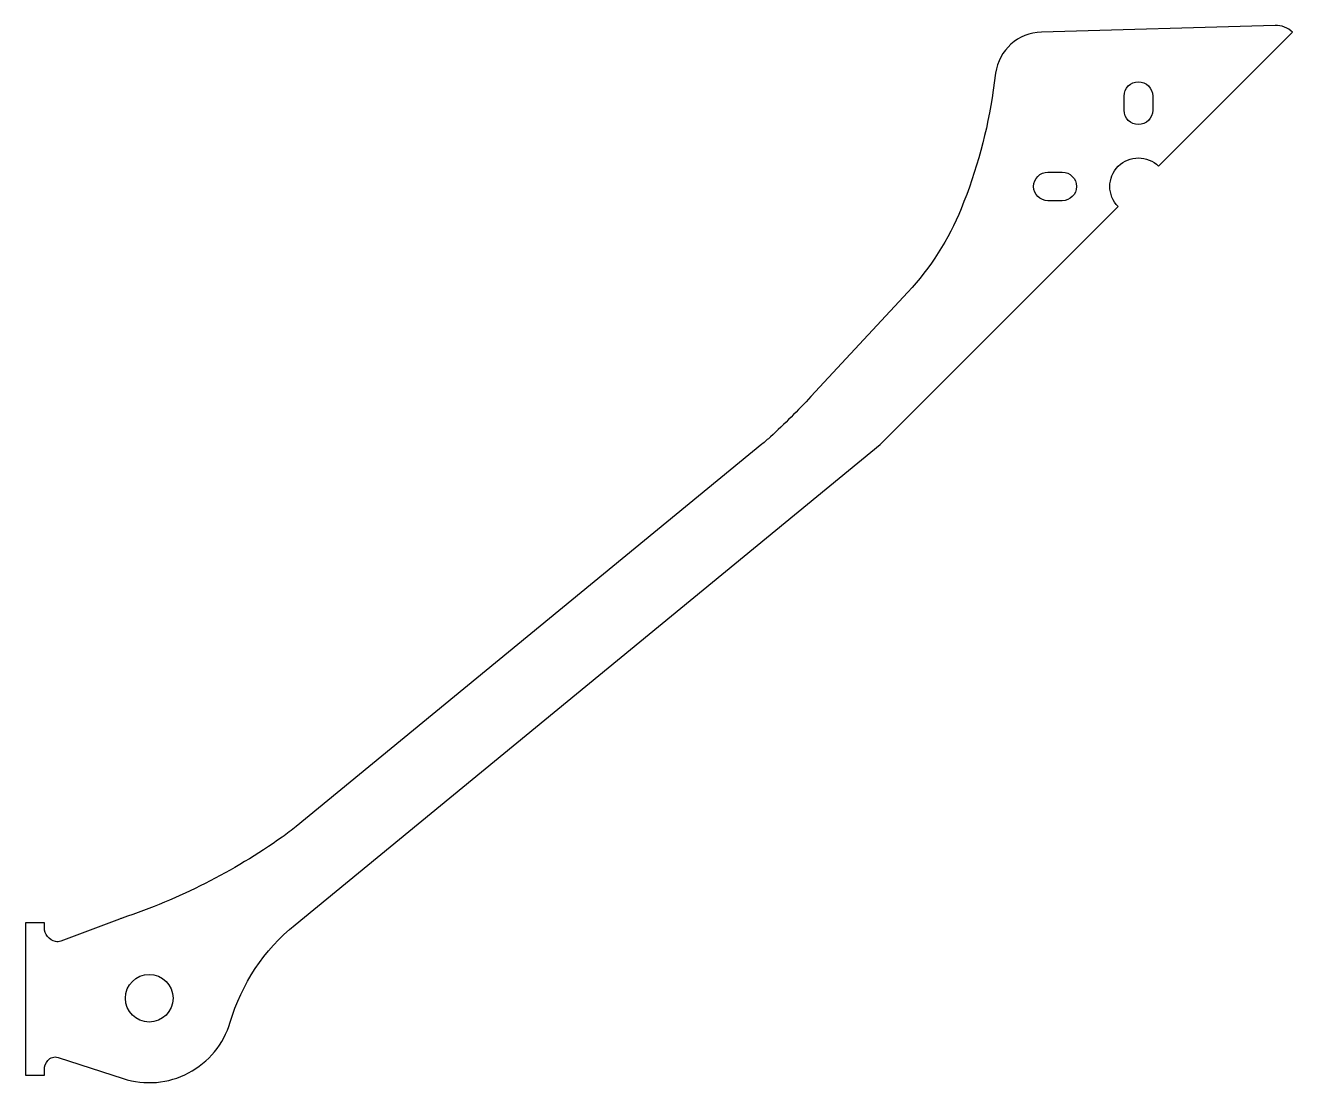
# Model space of a CAD drawing. Header units: millimetres. Extents: x 0 to 133, y 23 to 134.
import ezdxf

# ---------------------------------------------------------------- set-up
doc = ezdxf.new("R2010")
doc.units = ezdxf.units.MM
doc.layers.get('0').update_dxf_attribs({"linetype": 'CONTINUOUS'})

msp = doc.modelspace()

# ---------------------------------------------------------------- linework, layer by layer
for points in [[(92.64, 105.74), (82.46, 94.77, -0.019064), (78.22, 90.55, -0.014684), (77.31, 89.76), (28.43, 49.62, -0.017909), (26.97, 48.51, -0.073359), (10.18, 39.99, 0.009435), (9.87, 39.88), (3.74, 37.57, -0.14665), (3.17, 37.53, -0.350646), (2, 38.99), (2, 39.49), (0, 39.49), (0, 23.49), (2, 23.49), (2, 24.08, -0.178346), (2.36, 25.05, -0.303325), (3.43, 25.36), (10.27, 23.14, 0.421296), (21.5, 29.05, -0.149673), (28.31, 39.3), (89.72, 89.72), (114.72, 114.72, -1), (118.96, 118.96), (133.03, 133.03, 0.206446), (131.19, 133.76), (106.65, 133.05, 0.365802), (101.85, 128.75), (101.6, 126.96, -0.062303), (98.23, 114.5, -0.090332)], [(118.34, 126.34), (118.34, 124.84, -1), (115.34, 124.84), (115.34, 126.34, -1)], [(108.84, 115.34), (107.34, 115.34, -1), (107.34, 118.34), (108.84, 118.34, -1)]]:
    msp.add_lwpolyline(points, format="xyb", close=True)
msp.add_circle((13, 31.58), 2.5)

doc.saveas('drawing.dxf')
